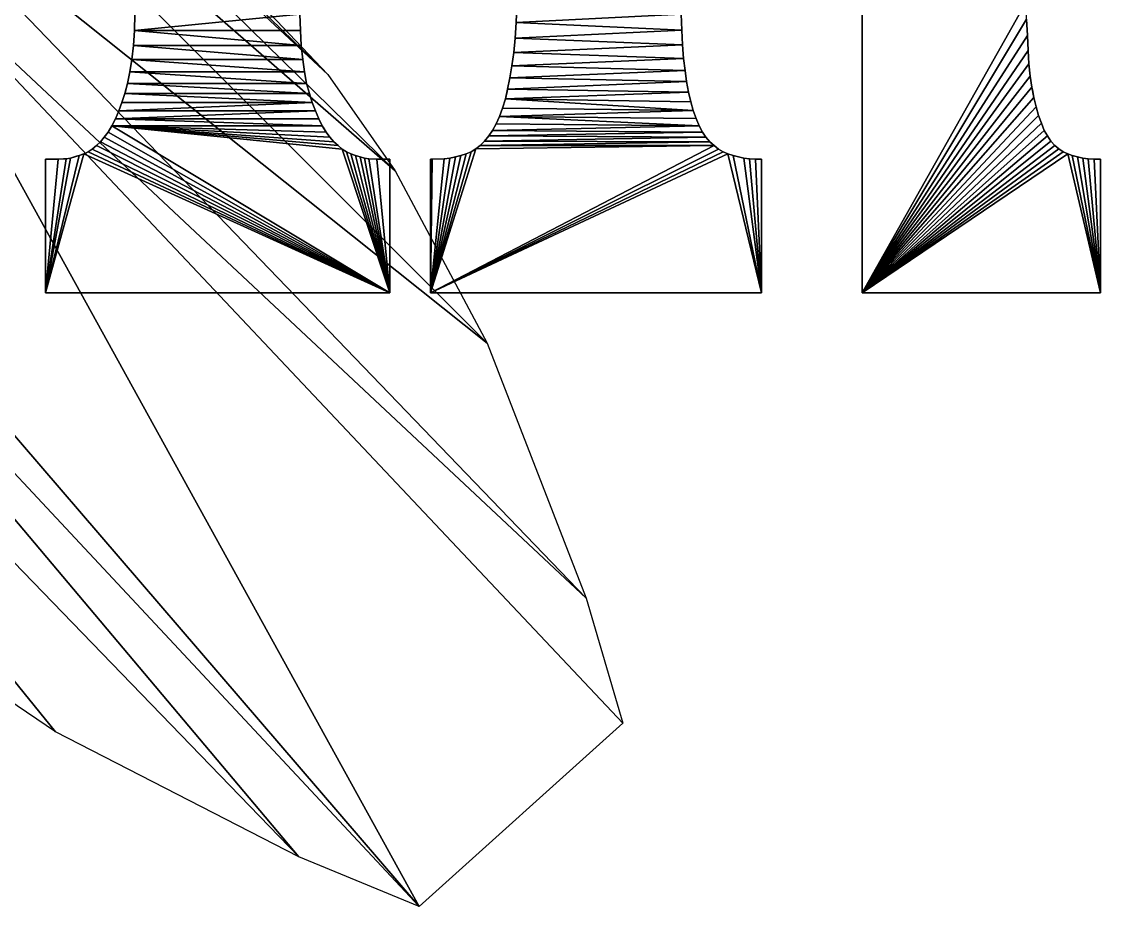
# Model space of a CAD drawing. Header units: inches. Extents: x 62 to 1153, y 3 to 780.
# Drawn here: x 109.422 to 113.677, y 11.124 to 14.615 of the extents above; entities that cross this region are included whole.
import ezdxf

# ---------------------------------------------------------------- set-up
doc = ezdxf.new("R2010")
doc.units = ezdxf.units.IN
doc.header["$MEASUREMENT"] = 0
doc.layers.add('Base', color=3, linetype='Continuous')
doc.layers.add('Main_Gear', color=4, linetype='Continuous')

msp = doc.modelspace()

# ---------------------------------------------------------------- linework, layer by layer
at = {"layer": 'Base'}
for points in [[(112.737, 16.7945, -43), (112.737, 13.5445, -43), (113.385, 14.6945, -43)], [(112.737, 16.7945, -44), (112.737, 13.5445, -44), (112.737, 16.7945, -43)], [(112.737, 13.5445, -44), (112.737, 13.5445, -43), (112.737, 16.7945, -43)], [(113.386, 14.6245, -43), (113.385, 14.6945, -43), (112.737, 13.5445, -43)], [(109.869, 14.6445, -44), (109.867, 14.5795, -44), (109.867, 14.5795, -43)], [(109.869, 14.6445, -44), (109.867, 14.5795, -43), (109.869, 14.6445, -43)], [(110.522, 14.5795, -43), (110.519, 14.6445, -43), (109.867, 14.5795, -43)], [(109.869, 14.6445, -43), (109.867, 14.5795, -43), (110.519, 14.6445, -43)], [(110.519, 14.6445, -44), (110.519, 14.6445, -43), (110.522, 14.5795, -43)], [(110.519, 14.6445, -44), (110.522, 14.5795, -43), (110.522, 14.5795, -44)], [(111.375, 14.6775, -44), (111.373, 14.6105, -44), (111.373, 14.6105, -43)], [(111.375, 14.6775, -44), (111.373, 14.6105, -43), (111.375, 14.6775, -43)], [(111.375, 14.6775, -43), (111.373, 14.6105, -43), (112.024, 14.6445, -43)], [(112.026, 14.5805, -43), (112.024, 14.6445, -43), (111.373, 14.6105, -43)], [(112.024, 14.6445, -44), (112.024, 14.6445, -43), (112.026, 14.5805, -43)], [(112.024, 14.6445, -44), (112.026, 14.5805, -43), (112.026, 14.5805, -44)], [(111.373, 14.6105, -44), (111.369, 14.5495, -44), (111.369, 14.5495, -43)], [(111.373, 14.6105, -44), (111.369, 14.5495, -43), (111.373, 14.6105, -43)], [(111.373, 14.6105, -43), (111.369, 14.5495, -43), (112.026, 14.5805, -43)], [(113.389, 14.5595, -43), (113.386, 14.6245, -43), (112.737, 13.5445, -43)], [(113.386, 14.6245, -44), (113.386, 14.6245, -43), (113.389, 14.5595, -43)], [(113.386, 14.6245, -44), (113.389, 14.5595, -43), (113.389, 14.5595, -44)], [(109.867, 14.5795, -44), (109.863, 14.5205, -44), (109.863, 14.5205, -43)], [(109.867, 14.5795, -44), (109.863, 14.5205, -43), (109.867, 14.5795, -43)], [(109.867, 14.5795, -43), (109.863, 14.5205, -43), (110.525, 14.5205, -43)], [(110.525, 14.5205, -43), (110.522, 14.5795, -43), (109.867, 14.5795, -43)], [(110.522, 14.5795, -44), (110.522, 14.5795, -43), (110.525, 14.5205, -43)], [(110.522, 14.5795, -44), (110.525, 14.5205, -43), (110.525, 14.5205, -44)], [(112.029, 14.5225, -43), (112.026, 14.5805, -43), (111.369, 14.5495, -43)], [(112.026, 14.5805, -44), (112.026, 14.5805, -43), (112.029, 14.5225, -43)], [(112.026, 14.5805, -44), (112.029, 14.5225, -43), (112.029, 14.5225, -44)], [(113.392, 14.5005, -43), (113.389, 14.5595, -43), (112.737, 13.5445, -43)], [(113.389, 14.5595, -44), (113.389, 14.5595, -43), (113.392, 14.5005, -43)], [(113.389, 14.5595, -44), (113.392, 14.5005, -43), (113.392, 14.5005, -44)], [(109.863, 14.5205, -44), (109.857, 14.4655, -44), (109.857, 14.4655, -43)], [(109.863, 14.5205, -44), (109.857, 14.4655, -43), (109.863, 14.5205, -43)], [(109.863, 14.5205, -43), (109.857, 14.4655, -43), (110.531, 14.4655, -43)], [(110.531, 14.4655, -43), (110.525, 14.5205, -43), (109.863, 14.5205, -43)], [(110.525, 14.5205, -44), (110.525, 14.5205, -43), (110.531, 14.4655, -43)], [(110.525, 14.5205, -44), (110.531, 14.4655, -43), (110.531, 14.4655, -44)], [(111.369, 14.5495, -44), (111.363, 14.4925, -44), (111.363, 14.4925, -43)], [(111.369, 14.5495, -44), (111.363, 14.4925, -43), (111.369, 14.5495, -43)], [(111.369, 14.5495, -43), (111.363, 14.4925, -43), (112.029, 14.5225, -43)], [(112.033, 14.4695, -43), (112.029, 14.5225, -43), (111.363, 14.4925, -43)], [(112.029, 14.5225, -44), (112.029, 14.5225, -43), (112.033, 14.4695, -43)], [(112.029, 14.5225, -44), (112.033, 14.4695, -43), (112.033, 14.4695, -44)], [(111.363, 14.4925, -44), (111.356, 14.4395, -44), (111.356, 14.4395, -43)], [(111.363, 14.4925, -44), (111.356, 14.4395, -43), (111.363, 14.4925, -43)], [(111.363, 14.4925, -43), (111.356, 14.4395, -43), (112.033, 14.4695, -43)], [(112.039, 14.4215, -43), (112.033, 14.4695, -43), (111.356, 14.4395, -43)], [(112.033, 14.4695, -44), (112.033, 14.4695, -43), (112.039, 14.4215, -43)], [(112.033, 14.4695, -44), (112.039, 14.4215, -43), (112.039, 14.4215, -44)], [(113.395, 14.4475, -43), (113.392, 14.5005, -43), (112.737, 13.5445, -43)], [(113.392, 14.5005, -44), (113.392, 14.5005, -43), (113.395, 14.4475, -43)], [(113.392, 14.5005, -44), (113.395, 14.4475, -43), (113.395, 14.4475, -44)], [(109.857, 14.4655, -44), (109.849, 14.4165, -44), (109.849, 14.4165, -43)], [(109.857, 14.4655, -44), (109.849, 14.4165, -43), (109.857, 14.4655, -43)], [(109.857, 14.4655, -43), (109.849, 14.4165, -43), (110.538, 14.4165, -43)], [(110.538, 14.4165, -43), (110.531, 14.4655, -43), (109.857, 14.4655, -43)], [(110.531, 14.4655, -44), (110.531, 14.4655, -43), (110.538, 14.4165, -43)], [(110.531, 14.4655, -44), (110.538, 14.4165, -43), (110.538, 14.4165, -44)], [(111.356, 14.4395, -44), (111.348, 14.3925, -44), (111.348, 14.3925, -43)], [(111.356, 14.4395, -44), (111.348, 14.3925, -43), (111.356, 14.4395, -43)], [(111.356, 14.4395, -43), (111.348, 14.3925, -43), (112.039, 14.4215, -43)], [(113.4, 14.3995, -43), (113.395, 14.4475, -43), (112.737, 13.5445, -43)], [(113.395, 14.4475, -44), (113.395, 14.4475, -43), (113.4, 14.3995, -43)], [(113.395, 14.4475, -44), (113.4, 14.3995, -43), (113.4, 14.3995, -44)], [(109.849, 14.4165, -44), (109.84, 14.3705, -44), (109.84, 14.3705, -43)], [(109.849, 14.4165, -44), (109.84, 14.3705, -43), (109.849, 14.4165, -43)], [(109.849, 14.4165, -43), (109.84, 14.3705, -43), (110.546, 14.3705, -43)], [(110.546, 14.3705, -43), (110.538, 14.4165, -43), (109.849, 14.4165, -43)], [(110.538, 14.4165, -44), (110.538, 14.4165, -43), (110.546, 14.3705, -43)], [(110.538, 14.4165, -44), (110.546, 14.3705, -43), (110.546, 14.3705, -44)], [(111.348, 14.3925, -44), (111.339, 14.3485, -44), (111.339, 14.3485, -43)], [(111.348, 14.3925, -44), (111.339, 14.3485, -43), (111.348, 14.3925, -43)], [(111.348, 14.3925, -43), (111.339, 14.3485, -43), (112.045, 14.3785, -43)], [(112.045, 14.3785, -43), (112.039, 14.4215, -43), (111.348, 14.3925, -43)], [(112.039, 14.4215, -44), (112.039, 14.4215, -43), (112.045, 14.3785, -43)], [(112.039, 14.4215, -44), (112.045, 14.3785, -43), (112.045, 14.3785, -44)], [(113.407, 14.3555, -43), (113.4, 14.3995, -43), (112.737, 13.5445, -43)], [(113.4, 14.3995, -44), (113.4, 14.3995, -43), (113.407, 14.3555, -43)], [(113.4, 14.3995, -44), (113.407, 14.3555, -43), (113.407, 14.3555, -44)], [(109.829, 14.3315, -43), (109.84, 14.3705, -43), (109.8313, 14.3395, -44)], [(109.84, 14.3705, -43), (109.829, 14.3315, -43), (110.557, 14.3315, -43)], [(109.829, 14.3315, -44), (109.829, 14.3315, -43), (109.8313, 14.3395, -44)], [(109.84, 14.3705, -44), (109.8313, 14.3395, -44), (109.84, 14.3705, -43)], [(110.557, 14.3315, -43), (110.546, 14.3705, -43), (109.84, 14.3705, -43)], [(110.546, 14.3705, -44), (110.546, 14.3705, -43), (110.557, 14.3315, -43)], [(110.546, 14.3705, -44), (110.557, 14.3315, -43), (110.557, 14.3315, -44)], [(111.3369, 14.3395, -44), (111.33, 14.3095, -43), (111.339, 14.3485, -43)], [(111.339, 14.3485, -43), (111.33, 14.3095, -43), (112.053, 14.3365, -43)], [(111.3369, 14.3395, -44), (111.33, 14.3095, -44), (111.33, 14.3095, -43)], [(111.339, 14.3485, -44), (111.3369, 14.3395, -44), (111.339, 14.3485, -43)], [(112.053, 14.3365, -43), (112.045, 14.3785, -43), (111.339, 14.3485, -43)], [(112.045, 14.3785, -44), (112.045, 14.3785, -43), (112.053, 14.3365, -43)], [(112.045, 14.3785, -44), (112.053, 14.3365, -43), (112.053, 14.3365, -44)], [(113.414, 14.3155, -43), (113.407, 14.3555, -43), (112.737, 13.5445, -43)], [(113.407, 14.3555, -43), (113.414, 14.3155, -43), (113.4098, 14.3395, -44)], [(113.407, 14.3555, -44), (113.407, 14.3555, -43), (113.4098, 14.3395, -44)], [(113.414, 14.3155, -44), (113.4098, 14.3395, -44), (113.414, 14.3155, -43)], [(113.414, 14.3155, -44), (113.423, 14.2785, -44), (113.4098, 14.3395, -44)], [(109.829, 14.3315, -44), (109.817, 14.2955, -43), (109.829, 14.3315, -43)], [(109.829, 14.3315, -44), (109.817, 14.2955, -44), (109.817, 14.2955, -43)], [(109.829, 14.3315, -43), (109.817, 14.2955, -43), (110.568, 14.2955, -43)], [(110.568, 14.2955, -43), (110.557, 14.3315, -43), (109.829, 14.3315, -43)], [(110.557, 14.3315, -44), (110.557, 14.3315, -43), (110.568, 14.2955, -43)], [(110.557, 14.3315, -44), (110.568, 14.2955, -43), (110.568, 14.2955, -44)], [(111.33, 14.3095, -44), (111.319, 14.2725, -44), (111.319, 14.2725, -43)], [(111.33, 14.3095, -44), (111.319, 14.2725, -43), (111.33, 14.3095, -43)], [(111.33, 14.3095, -43), (111.319, 14.2725, -43), (112.071, 14.2635, -43)], [(112.062, 14.2985, -43), (112.053, 14.3365, -43), (111.33, 14.3095, -43)], [(112.071, 14.2635, -43), (112.062, 14.2985, -43), (111.33, 14.3095, -43)], [(112.053, 14.3365, -44), (112.053, 14.3365, -43), (112.062, 14.2985, -43)], [(112.053, 14.3365, -44), (112.062, 14.2985, -43), (112.062, 14.2985, -44)], [(112.062, 14.2985, -44), (112.062, 14.2985, -43), (112.071, 14.2635, -43)], [(112.062, 14.2985, -44), (112.071, 14.2635, -43), (112.071, 14.2635, -44)], [(113.423, 14.2785, -43), (113.414, 14.3155, -43), (112.737, 13.5445, -43)], [(113.414, 14.3155, -44), (113.414, 14.3155, -43), (113.423, 14.2785, -43)], [(113.423, 14.2785, -44), (113.414, 14.3155, -44), (113.423, 14.2785, -43)], [(109.805, 14.2625, -44), (109.792, 14.2315, -43), (109.805, 14.2625, -43)], [(109.805, 14.2625, -44), (109.792, 14.2315, -44), (109.792, 14.2315, -43)], [(109.805, 14.2625, -43), (109.792, 14.2315, -43), (110.581, 14.2625, -43)], [(110.594, 14.2315, -43), (110.581, 14.2625, -43), (109.792, 14.2315, -43)], [(109.805, 14.2625, -44), (109.805, 14.2625, -43), (109.817, 14.2955, -43)], [(109.817, 14.2955, -44), (109.805, 14.2625, -44), (109.817, 14.2955, -43)], [(109.817, 14.2955, -43), (109.805, 14.2625, -43), (110.568, 14.2955, -43)], [(110.581, 14.2625, -43), (110.568, 14.2955, -43), (109.805, 14.2625, -43)], [(110.568, 14.2955, -44), (110.568, 14.2955, -43), (110.581, 14.2625, -43)], [(110.568, 14.2955, -44), (110.581, 14.2625, -43), (110.581, 14.2625, -44)], [(110.581, 14.2625, -44), (110.581, 14.2625, -43), (110.594, 14.2315, -43)], [(110.581, 14.2625, -44), (110.594, 14.2315, -43), (110.594, 14.2315, -44)], [(111.319, 14.2725, -44), (111.307, 14.2405, -44), (111.307, 14.2405, -43)], [(111.319, 14.2725, -44), (111.307, 14.2405, -43), (111.319, 14.2725, -43)], [(111.319, 14.2725, -43), (111.307, 14.2405, -43), (112.071, 14.2635, -43)], [(112.082, 14.2325, -43), (112.071, 14.2635, -43), (111.307, 14.2405, -43)], [(112.071, 14.2635, -44), (112.071, 14.2635, -43), (112.082, 14.2325, -43)], [(112.071, 14.2635, -44), (112.082, 14.2325, -43), (112.082, 14.2325, -44)], [(113.433, 14.2445, -43), (113.423, 14.2785, -43), (112.737, 13.5445, -43)], [(113.423, 14.2785, -43), (113.433, 14.2445, -43), (113.423, 14.2785, -44)], [(113.433, 14.2445, -44), (113.423, 14.2785, -44), (113.433, 14.2445, -43)], [(109.792, 14.2315, -44), (109.778, 14.2035, -43), (109.792, 14.2315, -43)], [(109.778, 14.2035, -43), (109.792, 14.2315, -44), (109.778, 14.2035, -44)], [(109.792, 14.2315, -43), (109.778, 14.2035, -43), (110.608, 14.2035, -43)], [(110.608, 14.2035, -43), (110.594, 14.2315, -43), (109.792, 14.2315, -43)], [(110.594, 14.2315, -44), (110.594, 14.2315, -43), (110.608, 14.2035, -43)], [(110.594, 14.2315, -44), (110.608, 14.2035, -43), (110.608, 14.2035, -44)], [(111.307, 14.2405, -44), (111.294, 14.2115, -44), (111.294, 14.2115, -43)], [(111.307, 14.2405, -44), (111.294, 14.2115, -43), (111.307, 14.2405, -43)], [(111.307, 14.2405, -43), (111.294, 14.2115, -43), (112.094, 14.2035, -43)], [(112.094, 14.2035, -43), (112.082, 14.2325, -43), (111.307, 14.2405, -43)], [(112.082, 14.2325, -44), (112.082, 14.2325, -43), (112.094, 14.2035, -43)], [(112.082, 14.2325, -44), (112.094, 14.2035, -43), (112.094, 14.2035, -44)], [(113.444, 14.2135, -43), (113.433, 14.2445, -43), (112.737, 13.5445, -43)], [(113.455, 14.1855, -43), (113.444, 14.2135, -43), (112.737, 13.5445, -43)], [(113.444, 14.2135, -44), (113.433, 14.2445, -44), (113.433, 14.2445, -43)], [(113.444, 14.2135, -44), (113.433, 14.2445, -43), (113.444, 14.2135, -43)], [(113.455, 14.1855, -43), (113.455, 14.1855, -44), (113.444, 14.2135, -43)], [(113.444, 14.2135, -43), (113.455, 14.1855, -44), (113.444, 14.2135, -44)], [(109.763, 14.1785, -43), (109.748, 14.1585, -44), (109.748, 14.1585, -43)], [(109.763, 14.1785, -44), (109.748, 14.1585, -44), (109.763, 14.1785, -43)], [(109.763, 14.1785, -43), (109.748, 14.1585, -43), (110.875, 13.5445, -43)], [(109.778, 14.2035, -43), (109.778, 14.2035, -44), (109.763, 14.1785, -43)], [(109.763, 14.1785, -44), (109.763, 14.1785, -43), (109.778, 14.2035, -44)], [(109.778, 14.2035, -43), (109.763, 14.1785, -43), (110.875, 13.5445, -43)], [(110.638, 14.1585, -43), (110.623, 14.1785, -43), (109.778, 14.2035, -43)], [(110.671, 14.1255, -43), (110.654, 14.1405, -43), (109.778, 14.2035, -43)], [(110.687, 14.1115, -43), (110.671, 14.1255, -43), (109.778, 14.2035, -43)], [(110.875, 13.5445, -43), (110.687, 14.1115, -43), (109.778, 14.2035, -43)], [(110.623, 14.1785, -43), (110.608, 14.2035, -43), (109.778, 14.2035, -43)], [(110.654, 14.1405, -43), (110.638, 14.1585, -43), (109.778, 14.2035, -43)], [(110.608, 14.2035, -44), (110.608, 14.2035, -43), (110.611, 14.1985, -44)], [(110.608, 14.2035, -43), (110.623, 14.1785, -43), (110.611, 14.1985, -44)], [(110.623, 14.1785, -44), (110.611, 14.1985, -44), (110.623, 14.1785, -43)], [(110.623, 14.1785, -44), (110.623, 14.1785, -43), (110.638, 14.1585, -43)], [(110.638, 14.1585, -43), (110.638, 14.1585, -44), (110.623, 14.1785, -44)], [(111.28, 14.1855, -44), (111.265, 14.1635, -44), (111.265, 14.1635, -43)], [(111.28, 14.1855, -44), (111.265, 14.1635, -43), (111.28, 14.1855, -43)], [(111.28, 14.1855, -43), (111.265, 14.1635, -43), (112.107, 14.1785, -43)], [(112.121, 14.1585, -43), (112.107, 14.1785, -43), (111.265, 14.1635, -43)], [(111.294, 14.2115, -44), (111.28, 14.1855, -44), (111.28, 14.1855, -43)], [(111.294, 14.2115, -44), (111.28, 14.1855, -43), (111.294, 14.2115, -43)], [(111.294, 14.2115, -43), (111.28, 14.1855, -43), (112.094, 14.2035, -43)], [(112.107, 14.1785, -43), (112.094, 14.2035, -43), (111.28, 14.1855, -43)], [(112.094, 14.2035, -44), (112.094, 14.2035, -43), (112.107, 14.1785, -43)], [(112.094, 14.2035, -44), (112.107, 14.1785, -43), (112.107, 14.1785, -44)], [(112.107, 14.1785, -44), (112.107, 14.1785, -43), (112.121, 14.1585, -43)], [(112.107, 14.1785, -44), (112.121, 14.1585, -43), (112.121, 14.1585, -44)], [(113.468, 14.1635, -43), (113.455, 14.1855, -43), (112.737, 13.5445, -43)], [(113.455, 14.1855, -44), (113.455, 14.1855, -43), (113.468, 14.1635, -43)], [(113.468, 14.1635, -44), (113.455, 14.1855, -44), (113.468, 14.1635, -43)], [(109.717, 14.1255, -43), (109.733, 14.1405, -43), (109.733, 14.1405, -44)], [(109.717, 14.1255, -44), (109.717, 14.1255, -43), (109.733, 14.1405, -44)], [(109.733, 14.1405, -43), (109.717, 14.1255, -43), (110.875, 13.5445, -43)], [(109.748, 14.1585, -44), (109.733, 14.1405, -43), (109.748, 14.1585, -43)], [(109.733, 14.1405, -43), (109.748, 14.1585, -44), (109.733, 14.1405, -44)], [(109.748, 14.1585, -43), (109.733, 14.1405, -43), (110.875, 13.5445, -43)], [(110.654, 14.1405, -44), (110.638, 14.1585, -44), (110.654, 14.1405, -43)], [(110.638, 14.1585, -43), (110.654, 14.1405, -43), (110.638, 14.1585, -44)], [(110.654, 14.1405, -43), (110.671, 14.1255, -43), (110.671, 14.1255, -44)], [(110.654, 14.1405, -44), (110.654, 14.1405, -43), (110.671, 14.1255, -44)], [(111.231, 14.1265, -44), (111.231, 14.1265, -43), (111.248, 14.1435, -43)], [(111.231, 14.1265, -44), (111.248, 14.1435, -43), (111.248, 14.1435, -44)], [(111.248, 14.1435, -43), (111.231, 14.1265, -43), (112.137, 14.1405, -43)], [(112.154, 14.1255, -43), (112.137, 14.1405, -43), (111.231, 14.1265, -43)], [(111.265, 14.1635, -44), (111.248, 14.1435, -44), (111.248, 14.1435, -43)], [(111.265, 14.1635, -44), (111.248, 14.1435, -43), (111.265, 14.1635, -43)], [(111.265, 14.1635, -43), (111.248, 14.1435, -43), (112.121, 14.1585, -43)], [(112.137, 14.1405, -43), (112.121, 14.1585, -43), (111.248, 14.1435, -43)], [(112.121, 14.1585, -44), (112.121, 14.1585, -43), (112.137, 14.1405, -43)], [(112.121, 14.1585, -44), (112.137, 14.1405, -43), (112.137, 14.1405, -44)], [(112.137, 14.1405, -44), (112.137, 14.1405, -43), (112.147, 14.1317, -44)], [(112.137, 14.1405, -43), (112.154, 14.1255, -43), (112.147, 14.1317, -44)], [(112.154, 14.1255, -44), (112.147, 14.1317, -44), (112.154, 14.1255, -43)], [(113.482, 14.1435, -43), (113.468, 14.1635, -43), (112.737, 13.5445, -43)], [(113.497, 14.1265, -43), (113.482, 14.1435, -43), (112.737, 13.5445, -43)], [(113.482, 14.1435, -44), (113.468, 14.1635, -43), (113.482, 14.1435, -43)], [(113.482, 14.1435, -44), (113.468, 14.1635, -44), (113.468, 14.1635, -43)], [(113.482, 14.1435, -44), (113.482, 14.1435, -43), (113.497, 14.1265, -43)], [(113.482, 14.1435, -44), (113.497, 14.1265, -43), (113.497, 14.1265, -44)], [(109.517, 13.5445, -43), (110.875, 13.5445, -43), (109.668, 14.0925, -43)], [(109.649, 14.0865, -43), (109.517, 13.5445, -43), (109.668, 14.0925, -43)], [(109.615, 14.0765, -43), (109.517, 13.5445, -43), (109.649, 14.0865, -43)], [(109.649, 14.0865, -43), (109.6388, 14.0835, -44), (109.615, 14.0765, -43)], [(109.649, 14.0865, -44), (109.6388, 14.0835, -44), (109.649, 14.0865, -43)], [(109.668, 14.0925, -43), (109.668, 14.0925, -44), (109.649, 14.0865, -43)], [(109.649, 14.0865, -44), (109.649, 14.0865, -43), (109.668, 14.0925, -44)], [(109.685, 14.1015, -43), (109.685, 14.1015, -44), (109.668, 14.0925, -43)], [(109.668, 14.0925, -44), (109.668, 14.0925, -43), (109.685, 14.1015, -44)], [(109.685, 14.1015, -43), (109.668, 14.0925, -43), (110.875, 13.5445, -43)], [(109.701, 14.1115, -44), (109.685, 14.1015, -44), (109.701, 14.1115, -43)], [(109.685, 14.1015, -43), (109.701, 14.1115, -43), (109.685, 14.1015, -44)], [(109.685, 14.1015, -43), (110.875, 13.5445, -43), (109.701, 14.1115, -43)], [(109.701, 14.1115, -44), (109.701, 14.1115, -43), (109.717, 14.1255, -43)], [(109.701, 14.1115, -44), (109.717, 14.1255, -43), (109.717, 14.1255, -44)], [(109.701, 14.1115, -43), (110.875, 13.5445, -43), (109.717, 14.1255, -43)], [(110.671, 14.1255, -44), (110.671, 14.1255, -43), (110.687, 14.1115, -43)], [(110.671, 14.1255, -44), (110.687, 14.1115, -43), (110.687, 14.1115, -44)], [(110.704, 14.1015, -43), (110.704, 14.1015, -44), (110.687, 14.1115, -43)], [(110.687, 14.1115, -44), (110.687, 14.1115, -43), (110.704, 14.1015, -44)], [(110.704, 14.1015, -43), (110.687, 14.1115, -43), (110.875, 13.5445, -43)], [(110.721, 14.0925, -44), (110.704, 14.1015, -44), (110.721, 14.0925, -43)], [(110.704, 14.1015, -43), (110.721, 14.0925, -43), (110.704, 14.1015, -44)], [(110.721, 14.0925, -43), (110.704, 14.1015, -43), (110.875, 13.5445, -43)], [(110.739, 14.0865, -43), (110.7315, 14.089, -44), (110.721, 14.0925, -43)], [(110.721, 14.0925, -44), (110.721, 14.0925, -43), (110.7315, 14.089, -44)], [(110.739, 14.0865, -43), (110.721, 14.0925, -43), (110.875, 13.5445, -43)], [(110.7315, 14.089, -44), (110.739, 14.0865, -43), (110.739, 14.0865, -44)], [(110.757, 14.0815, -43), (110.757, 14.0815, -44), (110.739, 14.0865, -43)], [(110.757, 14.0815, -44), (110.739, 14.0865, -44), (110.739, 14.0865, -43)], [(110.757, 14.0815, -43), (110.739, 14.0865, -43), (110.875, 13.5445, -43)], [(111.035, 13.5445, -43), (112.154, 14.1255, -43), (111.213, 14.1125, -43)], [(112.154, 14.1255, -43), (111.035, 13.5445, -43), (112.171, 14.1115, -43)], [(111.213, 14.1125, -43), (111.195, 14.1015, -43), (111.035, 13.5445, -43)], [(112.171, 14.1115, -43), (111.035, 13.5445, -43), (112.189, 14.1015, -43)], [(112.189, 14.1015, -43), (111.035, 13.5445, -43), (112.208, 14.0925, -43)], [(111.195, 14.1015, -43), (111.176, 14.0925, -43), (111.035, 13.5445, -43)], [(111.176, 14.0925, -43), (111.155, 14.0865, -43), (111.035, 13.5445, -43)], [(112.34, 13.5445, -43), (112.208, 14.0925, -43), (111.035, 13.5445, -43)], [(111.035, 13.5445, -43), (111.155, 14.0865, -43), (111.134, 14.0815, -43)], [(111.134, 14.0815, -44), (111.134, 14.0815, -43), (111.155, 14.0865, -43)], [(111.134, 14.0815, -44), (111.155, 14.0865, -43), (111.155, 14.0865, -44)], [(111.155, 14.0865, -44), (111.155, 14.0865, -43), (111.176, 14.0925, -43)], [(111.155, 14.0865, -44), (111.176, 14.0925, -43), (111.176, 14.0925, -44)], [(111.176, 14.0925, -44), (111.176, 14.0925, -43), (111.195, 14.1015, -43)], [(111.176, 14.0925, -44), (111.195, 14.1015, -43), (111.195, 14.1015, -44)], [(111.195, 14.1015, -44), (111.195, 14.1015, -43), (111.213, 14.1125, -43)], [(111.195, 14.1015, -44), (111.213, 14.1125, -43), (111.213, 14.1125, -44)], [(111.213, 14.1125, -44), (111.213, 14.1125, -43), (111.231, 14.1265, -43)], [(111.213, 14.1125, -44), (111.231, 14.1265, -43), (111.231, 14.1265, -44)], [(111.231, 14.1265, -43), (111.213, 14.1125, -43), (112.154, 14.1255, -43)], [(112.154, 14.1255, -44), (112.154, 14.1255, -43), (112.171, 14.1115, -43)], [(112.154, 14.1255, -44), (112.171, 14.1115, -43), (112.171, 14.1115, -44)], [(112.171, 14.1115, -44), (112.171, 14.1115, -43), (112.189, 14.1015, -43)], [(112.171, 14.1115, -44), (112.189, 14.1015, -43), (112.189, 14.1015, -44)], [(112.189, 14.1015, -44), (112.189, 14.1015, -43), (112.208, 14.0925, -43)], [(112.189, 14.1015, -44), (112.208, 14.0925, -43), (112.208, 14.0925, -44)], [(112.228, 14.0865, -43), (112.208, 14.0925, -43), (112.34, 13.5445, -43)], [(112.208, 14.0925, -44), (112.208, 14.0925, -43), (112.228, 14.0865, -43)], [(112.208, 14.0925, -44), (112.228, 14.0865, -43), (112.228, 14.0865, -44)], [(112.27, 14.0765, -43), (112.228, 14.0865, -43), (112.34, 13.5445, -43)], [(112.228, 14.0865, -44), (112.228, 14.0865, -43), (112.27, 14.0765, -43)], [(112.228, 14.0865, -44), (112.27, 14.0765, -43), (112.27, 14.0765, -44)], [(113.513, 14.1125, -43), (113.497, 14.1265, -43), (112.737, 13.5445, -43)], [(113.53, 14.1015, -43), (113.513, 14.1125, -43), (112.737, 13.5445, -43)], [(113.548, 14.0925, -43), (113.53, 14.1015, -43), (112.737, 13.5445, -43)], [(112.737, 13.5445, -43), (113.677, 13.5445, -43), (113.548, 14.0925, -43)], [(113.513, 14.1125, -43), (113.513, 14.1125, -44), (113.497, 14.1265, -43)], [(113.497, 14.1265, -44), (113.497, 14.1265, -43), (113.513, 14.1125, -44)], [(113.53, 14.1015, -43), (113.53, 14.1015, -44), (113.513, 14.1125, -43)], [(113.513, 14.1125, -44), (113.513, 14.1125, -43), (113.53, 14.1015, -44)], [(113.548, 14.0925, -44), (113.53, 14.1015, -43), (113.548, 14.0925, -43)], [(113.53, 14.1015, -44), (113.53, 14.1015, -43), (113.548, 14.0925, -44)], [(113.566, 14.0865, -43), (113.548, 14.0925, -43), (113.677, 13.5445, -43)], [(113.548, 14.0925, -44), (113.548, 14.0925, -43), (113.566, 14.0865, -43)], [(113.566, 14.0865, -43), (113.566, 14.0865, -44), (113.548, 14.0925, -44)], [(113.586, 14.0815, -43), (113.566, 14.0865, -43), (113.677, 13.5445, -43)], [(113.566, 14.0865, -44), (113.566, 14.0865, -43), (113.586, 14.0815, -43)], [(113.566, 14.0865, -44), (113.586, 14.0815, -43), (113.586, 14.0815, -44)], [(109.598, 14.0735, -43), (109.517, 13.5445, -43), (109.615, 14.0765, -43)], [(109.598, 14.0735, -43), (109.566, 14.0715, -43), (109.517, 13.5445, -43)], [(109.517, 14.0715, -43), (109.517, 13.5445, -43), (109.566, 14.0715, -43)], [(109.566, 14.0715, -44), (109.517, 14.0715, -43), (109.566, 14.0715, -43)], [(109.517, 14.0715, -44), (109.517, 13.5445, -44), (109.517, 14.0715, -43)], [(109.517, 13.5445, -43), (109.517, 14.0715, -43), (109.517, 13.5445, -44)], [(109.517, 14.0715, -43), (109.566, 14.0715, -44), (109.517, 14.0715, -44)], [(109.598, 14.0735, -43), (109.587, 14.0728, -44), (109.566, 14.0715, -43)], [(109.566, 14.0715, -44), (109.566, 14.0715, -43), (109.587, 14.0728, -44)], [(109.598, 14.0735, -44), (109.587, 14.0728, -44), (109.598, 14.0735, -43)], [(109.615, 14.0765, -43), (109.615, 14.0765, -44), (109.598, 14.0735, -43)], [(109.598, 14.0735, -44), (109.598, 14.0735, -43), (109.615, 14.0765, -44)], [(109.615, 14.0765, -44), (109.615, 14.0765, -43), (109.6388, 14.0835, -44)], [(110.757, 14.0815, -43), (110.774, 14.0765, -43), (110.774, 14.0765, -44)], [(110.757, 14.0815, -43), (110.774, 14.0765, -44), (110.757, 14.0815, -44)], [(110.774, 14.0765, -43), (110.757, 14.0815, -43), (110.875, 13.5445, -43)], [(110.774, 14.0765, -44), (110.774, 14.0765, -43), (110.791, 14.0735, -43)], [(110.791, 14.0735, -44), (110.774, 14.0765, -44), (110.791, 14.0735, -43)], [(110.791, 14.0735, -43), (110.774, 14.0765, -43), (110.875, 13.5445, -43)], [(110.823, 14.0715, -44), (110.791, 14.0735, -44), (110.823, 14.0715, -43)], [(110.791, 14.0735, -43), (110.823, 14.0715, -43), (110.791, 14.0735, -44)], [(110.823, 14.0715, -43), (110.791, 14.0735, -43), (110.875, 13.5445, -43)], [(110.875, 14.0715, -44), (110.823, 14.0715, -44), (110.875, 14.0715, -43)], [(110.823, 14.0715, -43), (110.875, 14.0715, -43), (110.823, 14.0715, -44)], [(110.875, 14.0715, -43), (110.823, 14.0715, -43), (110.875, 13.5445, -43)], [(110.875, 13.5445, -43), (110.875, 13.5445, -44), (110.875, 14.0715, -43)], [(110.875, 13.5445, -44), (110.875, 14.0715, -44), (110.875, 14.0715, -43)], [(111.134, 14.0815, -43), (111.111, 14.0765, -43), (111.035, 13.5445, -43)], [(111.089, 14.0735, -43), (111.035, 13.5445, -43), (111.111, 14.0765, -43)], [(111.041, 14.0715, -43), (111.035, 13.5445, -43), (111.089, 14.0735, -43)], [(111.035, 14.0715, -43), (111.041, 14.0715, -43), (111.041, 14.0715, -44)], [(111.035, 14.0715, -44), (111.035, 14.0715, -43), (111.041, 14.0715, -44)], [(111.035, 14.0715, -43), (111.035, 13.5445, -44), (111.035, 13.5445, -43)], [(111.035, 14.0715, -44), (111.035, 13.5445, -44), (111.035, 14.0715, -43)], [(111.035, 14.0715, -43), (111.035, 13.5445, -43), (111.041, 14.0715, -43)], [(111.089, 14.0735, -44), (111.041, 14.0715, -44), (111.089, 14.0735, -43)], [(111.041, 14.0715, -43), (111.089, 14.0735, -43), (111.041, 14.0715, -44)], [(111.089, 14.0735, -44), (111.089, 14.0735, -43), (111.111, 14.0765, -43)], [(111.089, 14.0735, -44), (111.111, 14.0765, -43), (111.111, 14.0765, -44)], [(111.111, 14.0765, -43), (111.134, 14.0815, -43), (111.123, 14.0791, -44)], [(111.123, 14.0791, -44), (111.111, 14.0765, -44), (111.111, 14.0765, -43)], [(111.134, 14.0815, -44), (111.123, 14.0791, -44), (111.134, 14.0815, -43)], [(112.293, 14.0735, -43), (112.27, 14.0765, -43), (112.34, 13.5445, -43)], [(112.27, 14.0765, -44), (112.27, 14.0765, -43), (112.293, 14.0735, -43)], [(112.27, 14.0765, -44), (112.293, 14.0735, -43), (112.293, 14.0735, -44)], [(112.316, 14.0725, -43), (112.293, 14.0735, -43), (112.34, 13.5445, -43)], [(112.293, 14.0735, -44), (112.293, 14.0735, -43), (112.316, 14.0725, -43)], [(112.293, 14.0735, -44), (112.316, 14.0725, -43), (112.316, 14.0725, -44)], [(112.34, 13.5445, -43), (112.34, 14.0715, -43), (112.316, 14.0725, -43)], [(112.316, 14.0725, -44), (112.316, 14.0725, -43), (112.34, 14.0715, -43)], [(112.316, 14.0725, -44), (112.34, 14.0715, -43), (112.34, 14.0715, -44)], [(112.34, 14.0715, -44), (112.34, 14.0715, -43), (112.34, 13.5445, -43)], [(112.34, 14.0715, -44), (112.34, 13.5445, -43), (112.34, 13.5445, -44)], [(113.607, 14.0765, -43), (113.586, 14.0815, -43), (113.677, 13.5445, -43)], [(113.607, 14.0765, -44), (113.586, 14.0815, -44), (113.607, 14.0765, -43)], [(113.586, 14.0815, -43), (113.607, 14.0765, -43), (113.586, 14.0815, -44)], [(113.629, 14.0735, -43), (113.607, 14.0765, -43), (113.677, 13.5445, -43)], [(113.629, 14.0735, -43), (113.629, 14.0735, -44), (113.607, 14.0765, -43)], [(113.607, 14.0765, -44), (113.607, 14.0765, -43), (113.629, 14.0735, -44)], [(113.652, 14.0725, -43), (113.629, 14.0735, -43), (113.677, 13.5445, -43)], [(113.629, 14.0735, -44), (113.629, 14.0735, -43), (113.652, 14.0725, -43)], [(113.629, 14.0735, -44), (113.652, 14.0725, -43), (113.652, 14.0725, -44)], [(113.677, 14.0715, -43), (113.652, 14.0725, -43), (113.677, 13.5445, -43)], [(113.677, 14.0715, -44), (113.652, 14.0725, -43), (113.677, 14.0715, -43)], [(113.677, 14.0715, -44), (113.652, 14.0725, -44), (113.652, 14.0725, -43)], [(113.677, 13.5445, -43), (113.677, 14.0715, -44), (113.677, 14.0715, -43)], [(113.677, 14.0715, -44), (113.677, 13.5445, -43), (113.677, 13.5445, -44)], [(110.875, 13.5445, -43), (109.517, 13.5445, -43), (110.875, 13.5445, -44)], [(109.517, 13.5445, -44), (110.875, 13.5445, -44), (109.517, 13.5445, -43)], [(112.34, 13.5445, -44), (111.035, 13.5445, -43), (111.035, 13.5445, -44)], [(112.34, 13.5445, -44), (112.34, 13.5445, -43), (111.035, 13.5445, -43)], [(112.737, 13.5445, -43), (112.737, 13.5445, -44), (113.677, 13.5445, -44)], [(112.737, 13.5445, -43), (113.677, 13.5445, -44), (113.677, 13.5445, -43)]]:
    msp.add_3dface(points, dxfattribs=at)
at = {"layer": 'Main_Gear'}
for points in [[(110.6299, 14.4056, -7.4682), (108.1588, 16.7074, -11.4682), (107.9414, 17.0182, -11.4682)], [(107.9414, 17.0182, -11.4682), (110.4279, 14.6191, -7.4682), (110.6299, 14.4056, -7.4682)], [(110.895, 14.0265, -7.4682), (108.4568, 16.1498, -11.4682), (108.1588, 16.7074, -11.4682)], [(108.1588, 16.7074, -11.4682), (110.6299, 14.4056, -7.4682), (110.895, 14.0265, -7.4682)], [(108.4568, 16.1498, -11.4682), (110.895, 14.0265, -7.4682), (111.2584, 13.3465, -7.4682)], [(111.2584, 13.3465, -7.4682), (108.7766, 15.3246, -11.4682), (108.4568, 16.1498, -11.4682)], [(111.6485, 12.3401, -7.4682), (108.8958, 14.9207, -11.4682), (108.7766, 15.3246, -11.4682)], [(108.7766, 15.3246, -11.4682), (111.2584, 13.3465, -7.4682), (111.6485, 12.3401, -7.4682)], [(108.8958, 14.9207, -11.4682), (110.9902, 11.124, -7.4682), (108.2368, 14.3273, -11.4682)], [(110.9902, 11.124, -7.4682), (108.8958, 14.9207, -11.4682), (111.7938, 11.8476, -7.4682)], [(108.8958, 14.9207, -11.4682), (111.6485, 12.3401, -7.4682), (111.7938, 11.8476, -7.4682)], [(108.9172, 12.2457, -7.4682), (107.0604, 14.8925, -11.4682), (109.5555, 11.8132, -7.4682)], [(110.5156, 11.3201, -7.4682), (107.0604, 14.8925, -11.4682), (107.8477, 14.4881, -11.4682)], [(107.0604, 14.8925, -11.4682), (110.5156, 11.3201, -7.4682), (109.5555, 11.8132, -7.4682)], [(110.9902, 11.124, -7.4682), (107.8477, 14.4881, -11.4682), (108.2368, 14.3273, -11.4682)], [(107.8477, 14.4881, -11.4682), (110.9902, 11.124, -7.4682), (110.5156, 11.3201, -7.4682)]]:
    msp.add_3dface(points, dxfattribs=at)

doc.saveas('drawing.dxf')
